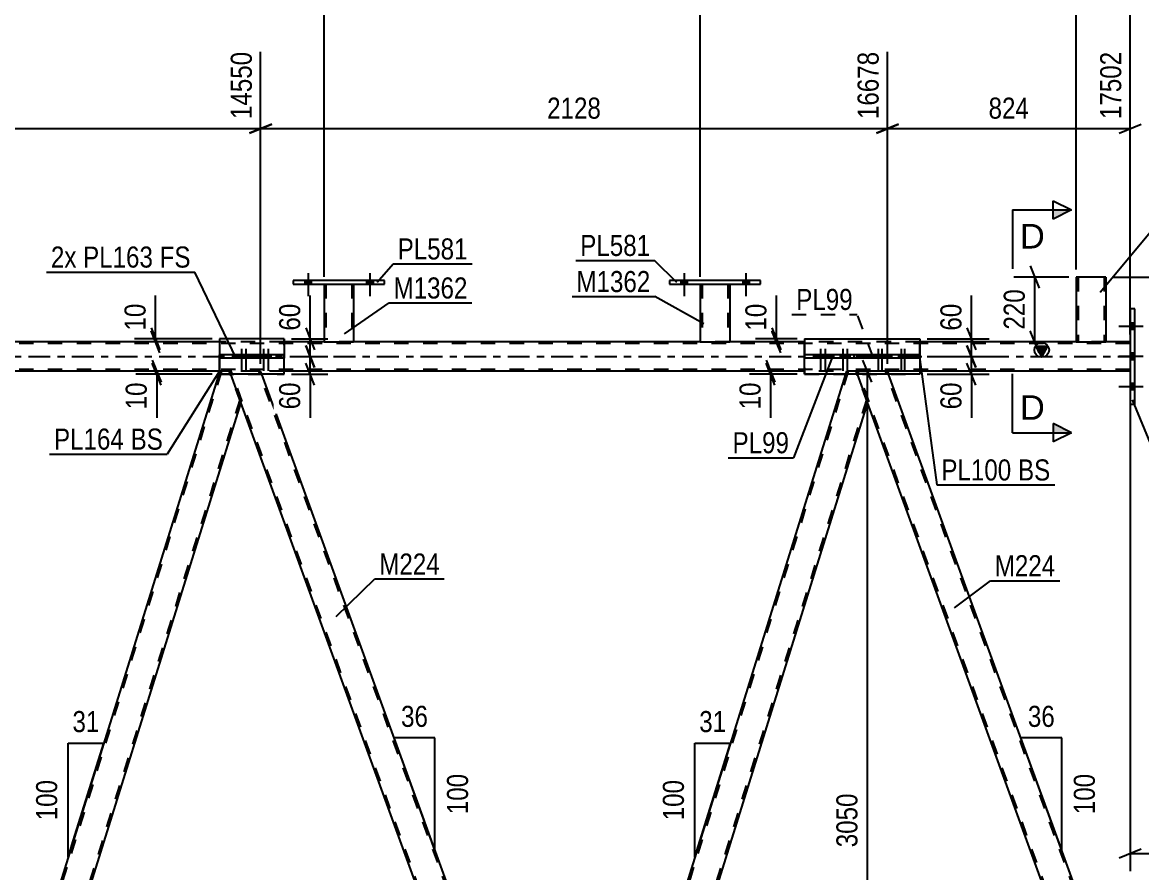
# Model space of a CAD drawing. Header units: millimetres. Extents: x 0 to 841, y 0 to 594.
# Drawn here: x 597.3 to 749.3, y 353.8 to 469.3 of the extents above; entities that cross this region are included whole.
import ezdxf

# ---------------------------------------------------------------- set-up
doc = ezdxf.new("R2010")
doc.units = ezdxf.units.MM
doc.linetypes.add('DXK_LINE_DOT2', pattern=[3.9198, 1.9599, -1.9599])
doc.linetypes.add('DXK_LINE_DOT3', pattern=[5.9187, 2.979, -0.9799, 0.9799, -0.9799])
doc.styles.add('Arial', font='ARIAL.TTF', dxfattribs={"height": 0.2})
doc.styles.add('Arial Narrow', font='ARIALN.TTF', dxfattribs={"height": 0.2})

# ---------------------------------------------------------------- blocks, each defined once
blk = doc.blocks.new('Part-122568519-5132 - 5055')
at = {"color": 2, "linetype": 'Continuous'}
for p, q in [((634.1, 434.22), (634.1, 433.74)), ((646.5, 434.22), (634.1, 434.22)), ((634.1, 433.74), (646.5, 433.74)), ((646.5, 433.74), (646.5, 434.22))]:
    blk.add_line(p, q, dxfattribs=at)
blk = doc.blocks.new('Part-122568519-5137 - 5055')
at = {"color": 2, "linetype": 'Continuous'}
for p, q in [((689.38, 433.74), (689.38, 425.9)), ((693.38, 433.74), (693.38, 425.9)), ((689.38, 425.9), (693.38, 425.9))]:
    blk.add_line(p, q, dxfattribs=at)
at = {"color": 7, "linetype": 'DXK_LINE_DOT2'}
for p, q in [((689.38, 433.74), (693.38, 433.74)), ((689.38, 433.74), (689.38, 433.74)), ((689.38, 433.74), (689.38, 433.74)), ((689.62, 433.74), (689.62, 425.9)), ((693.14, 433.74), (693.14, 425.9)), ((693.38, 433.74), (693.38, 433.74)), ((693.38, 433.74), (693.38, 433.74)), ((693.08, 425.9), (693.12, 425.9)), ((693.08, 425.9), (693.12, 425.9)), ((693.12, 425.9), (693.14, 425.9)), ((693.12, 425.9), (693.14, 425.9))]:
    blk.add_line(p, q, dxfattribs=at)
blk = doc.blocks.new('Bolt-122568519-5509 - 5055')
at = {"linetype": 'Continuous'}
for points in [[(713.92, 424.14), (713.2, 424.14), (713.2, 423.66), (713.92, 423.66)], [(714.39, 424.14), (713.67, 424.14), (713.67, 423.66), (714.39, 423.66)], [(717.02, 424.14), (716.3, 424.14), (716.3, 423.66), (717.02, 423.66)], [(717.48, 424.14), (716.76, 424.14), (716.76, 423.66), (717.48, 423.66)]]:
    blk.add_hatch(color=1, dxfattribs=at).paths.add_polyline_path(points)
at = {"color": 1, "linetype": 'Continuous'}
for p, q in [((713.56, 424.94), (713.56, 421.94)), ((714.03, 424.94), (714.03, 421.94)), ((716.66, 424.94), (716.66, 421.94)), ((717.12, 424.94), (717.12, 421.94)), ((713.2, 424.14), (713.2, 423.66)), ((713.67, 424.14), (713.67, 423.66)), ((713.92, 424.14), (713.92, 423.66)), ((714.39, 424.14), (714.39, 423.66)), ((716.3, 424.14), (716.3, 423.66)), ((716.76, 424.14), (716.76, 423.66)), ((717.02, 424.14), (717.02, 423.66)), ((717.48, 424.14), (717.48, 423.66))]:
    blk.add_line(p, q, dxfattribs=at)
blk = doc.blocks.new('Part-122568519-5142 - 5055')
at = {"color": 2, "linetype": 'Continuous'}
for p, q in [((685.18, 434.22), (685.18, 433.74)), ((697.58, 434.22), (685.18, 434.22)), ((685.18, 433.74), (697.58, 433.74)), ((697.58, 433.74), (697.58, 434.22))]:
    blk.add_line(p, q, dxfattribs=at)
blk = doc.blocks.new('Part-122568519-5127 - 5055')
at = {"color": 2, "linetype": 'Continuous'}
for p, q in [((638.3, 433.74), (638.3, 425.9)), ((642.3, 433.74), (642.3, 425.9)), ((638.3, 425.9), (642.3, 425.9))]:
    blk.add_line(p, q, dxfattribs=at)
at = {"color": 7, "linetype": 'DXK_LINE_DOT2'}
for p, q in [((638.3, 433.74), (642.3, 433.74)), ((638.3, 433.74), (638.3, 433.74)), ((638.3, 433.74), (638.3, 433.74)), ((638.54, 433.74), (638.54, 425.9)), ((642.06, 433.74), (642.06, 425.9)), ((642.3, 433.74), (642.3, 433.74)), ((642.3, 433.74), (642.3, 433.74)), ((642, 425.9), (642.04, 425.9)), ((642, 425.9), (642.04, 425.9)), ((642.04, 425.9), (642.06, 425.9)), ((642.04, 425.9), (642.06, 425.9))]:
    blk.add_line(p, q, dxfattribs=at)
blk = doc.blocks.new('Part-122568519-5527 - 5055')
at = {"color": 2, "linetype": 'Continuous'}
for p, q in [((703.56, 426.3), (719.22, 426.3)), ((703.56, 426.3), (703.56, 424.14)), ((719.22, 426.3), (719.22, 424.14)), ((703.56, 421.5), (703.56, 423.66)), ((719.22, 423.66), (719.22, 421.5)), ((719.22, 421.5), (703.56, 421.5))]:
    blk.add_line(p, q, dxfattribs=at)
at = {"color": 7, "linetype": 'DXK_LINE_DOT2'}
for p, q in [((703.56, 423.66), (703.56, 426.3)), ((719.22, 423.66), (719.22, 426.3)), ((703.56, 423.66), (703.56, 424.14)), ((719.22, 423.66), (719.22, 424.14))]:
    blk.add_line(p, q, dxfattribs=at)
blk = doc.blocks.new('Bolt-122568519-5511 - 5055')
at = {"color": 1, "linetype": 'DXK_LINE_DOT2'}
for p, q in [((627.06, 424.94), (627.06, 421.94)), ((627.66, 424.94), (627.66, 421.94)), ((630.07, 424.94), (630.07, 421.94)), ((630.67, 424.94), (630.67, 421.94)), ((626.7, 424.14), (626.7, 423.66)), ((627.3, 424.14), (627.3, 423.66)), ((627.42, 424.14), (627.42, 423.66)), ((628.02, 424.14), (628.02, 423.66)), ((629.71, 424.14), (629.71, 423.66)), ((630.31, 424.14), (630.31, 423.66)), ((630.43, 424.14), (630.43, 423.66)), ((631.03, 424.14), (631.03, 423.66))]:
    blk.add_line(p, q, dxfattribs=at)
blk = doc.blocks.new('Part-122568519-5248 - 5055')
at = {"color": 2, "linetype": 'Continuous'}
for p, q in [((624.06, 421.78), (587.39, 304.15)), ((625.56, 421.5), (626.96, 417.65)), ((626.96, 417.65), (590.26, 299.9))]:
    blk.add_line(p, q, dxfattribs=at)
at = {"color": 7, "linetype": 'DXK_LINE_DOT2'}
for p, q in [((624.35, 421.9), (587.53, 303.78)), ((624.1, 421.9), (624.06, 421.78)), ((625.41, 421.9), (624.1, 421.9)), ((625.56, 421.5), (625.41, 421.9)), ((626.83, 418.02), (590.01, 299.9))]:
    blk.add_line(p, q, dxfattribs=at)
blk = doc.blocks.new('Part-122568519-5253 - 5055')
at = {"color": 7, "linetype": 'DXK_LINE_DOT2'}
for p, q in [((710.55, 421.9), (714.81, 421.9)), ((712.1, 417.65), (710.55, 421.9)), ((755.21, 299.9), (710.8, 421.9)), ((758.95, 299.9), (714.55, 421.9)), ((714.81, 421.9), (714.95, 421.5))]:
    blk.add_line(p, q, dxfattribs=at)
at = {"color": 2, "linetype": 'Continuous'}
for p, q in [((759.21, 299.9), (714.95, 421.5)), ((754.95, 299.9), (712.1, 417.65))]:
    blk.add_line(p, q, dxfattribs=at)
blk = doc.blocks.new('Part-122568519-5263 - 5055')
at = {"color": 7, "linetype": 'DXK_LINE_DOT2'}
for p, q in [((709.48, 421.9), (672.66, 303.78)), ((709.23, 421.9), (709.11, 421.5)), ((710.55, 421.9), (709.23, 421.9)), ((710.69, 421.5), (710.55, 421.9)), ((711.96, 418.02), (675.14, 299.9))]:
    blk.add_line(p, q, dxfattribs=at)
at = {"color": 2, "linetype": 'Continuous'}
for p, q in [((709.11, 421.5), (672.95, 305.5)), ((710.69, 421.5), (712.1, 417.65)), ((712.1, 417.65), (677.14, 305.5))]:
    blk.add_line(p, q, dxfattribs=at)
blk = doc.blocks.new('Part-122568519-5268 - 5055')
at = {"color": 7, "linetype": 'DXK_LINE_DOT2'}
for p, q in [((629.67, 421.9), (625.41, 421.9)), ((626.96, 417.65), (625.41, 421.9)), ((670.07, 299.9), (625.67, 421.9)), ((673.82, 299.9), (629.42, 421.9)), ((629.82, 421.5), (629.67, 421.9))]:
    blk.add_line(p, q, dxfattribs=at)
at = {"color": 2, "linetype": 'Continuous'}
for p, q in [((672.04, 305.5), (629.82, 421.5)), ((667.78, 305.5), (626.96, 417.65))]:
    blk.add_line(p, q, dxfattribs=at)
blk = doc.blocks.new('Part-122568519-5293 - 5055')
at = {"color": 2, "linetype": 'Continuous'}
for p, q in [((748.4, 430.4), (747.76, 430.4)), ((747.76, 430.4), (747.76, 417.4)), ((748.4, 417.4), (748.4, 430.4)), ((748.4, 417.4), (747.76, 417.4))]:
    blk.add_line(p, q, dxfattribs=at)
blk = doc.blocks.new('Bolt-122568519-5428 - 5055')
at = {"linetype": 'Continuous'}
for points in [[(635.66, 433.74), (636.54, 433.74), (636.54, 434.22), (635.66, 434.22)], [(644.06, 433.74), (644.94, 433.74), (644.94, 434.22), (644.06, 434.22)]]:
    blk.add_hatch(color=1, dxfattribs=at).paths.add_polyline_path(points)
at = {"color": 1, "linetype": 'Continuous'}
for p, q in [((636.1, 435.22), (636.1, 432.1)), ((644.5, 435.22), (644.5, 432.1)), ((635.66, 434.22), (635.66, 433.74)), ((636.54, 434.22), (636.54, 433.74)), ((644.06, 434.22), (644.06, 433.74)), ((644.94, 434.22), (644.94, 433.74))]:
    blk.add_line(p, q, dxfattribs=at)
blk = doc.blocks.new('Part-122568519-5319 - 5055')
at = {"linetype": 'Continuous'}
blk.add_hatch(color=2, dxfattribs=at).paths.add_polyline_path([(735.76, 423.9), (734.96, 425.3), (736.56, 425.3)])
at = {"color": 2, "linetype": 'Continuous'}
for p, q in [((624.06, 425.9), (591.22, 425.9)), ((638.3, 425.9), (632.84, 425.9)), ((689.38, 425.9), (642.3, 425.9)), ((703.56, 425.9), (693.38, 425.9)), ((740.46, 425.9), (719.22, 425.9)), ((747.76, 425.9), (744.46, 425.9)), ((735.76, 423.9), (734.96, 425.3)), ((734.96, 425.3), (736.56, 425.3)), ((736.56, 425.3), (735.76, 423.9)), ((624.06, 421.9), (544.54, 421.9)), ((703.56, 421.9), (632.84, 421.9)), ((747.76, 421.9), (719.22, 421.9))]:
    blk.add_line(p, q, dxfattribs=at)
at = {"color": 7, "linetype": 'DXK_LINE_DOT2'}
for p, q in [((632.84, 425.9), (624.06, 425.9)), ((642.3, 425.9), (638.3, 425.9)), ((693.38, 425.9), (689.38, 425.9)), ((719.22, 425.9), (703.56, 425.9)), ((744.46, 425.9), (740.46, 425.9)), ((747.76, 425.9), (747.76, 421.9)), ((747.76, 425.66), (47.68, 425.66)), ((747.76, 422.14), (47.68, 422.14)), ((719.22, 421.9), (198.43, 421.9)), ((632.84, 421.9), (624.06, 421.9))]:
    blk.add_line(p, q, dxfattribs=at)
at = {"color": 7, "linetype": 'DXK_LINE_DOT3'}
blk.add_line((47.68, 423.9), (747.76, 423.9), dxfattribs=at)
at = {"color": 2, "linetype": 'Continuous'}
blk.add_circle((735.76, 424.8), 1, dxfattribs=at)
blk = doc.blocks.new('Bolt-122568519-5468 - 5055')
at = {"linetype": 'Continuous'}
for points in [[(686.74, 433.74), (687.62, 433.74), (687.62, 434.22), (686.74, 434.22)], [(695.14, 433.74), (696.02, 433.74), (696.02, 434.22), (695.14, 434.22)]]:
    blk.add_hatch(color=1, dxfattribs=at).paths.add_polyline_path(points)
at = {"color": 1, "linetype": 'Continuous'}
for p, q in [((687.18, 435.22), (687.18, 432.1)), ((695.58, 435.22), (695.58, 432.1)), ((686.74, 434.22), (686.74, 433.74)), ((687.62, 434.22), (687.62, 433.74)), ((695.14, 434.22), (695.14, 433.74)), ((696.02, 434.22), (696.02, 433.74))]:
    blk.add_line(p, q, dxfattribs=at)
blk = doc.blocks.new('Part-122568519-5348 - 5055')
at = {"color": 2, "linetype": 'Continuous'}
for p, q in [((740.46, 434.7), (740.46, 425.9)), ((744.46, 434.7), (740.46, 434.7)), ((744.46, 434.7), (744.46, 425.9)), ((740.46, 425.9), (744.46, 425.9))]:
    blk.add_line(p, q, dxfattribs=at)
at = {"color": 7, "linetype": 'DXK_LINE_DOT2'}
for p, q in [((740.7, 434.7), (740.7, 425.9)), ((744.15, 434.7), (744.16, 434.7)), ((744.16, 434.7), (744.2, 434.7)), ((744.2, 434.7), (744.22, 434.7)), ((744.22, 434.7), (744.22, 425.9)), ((744.2, 425.9), (744.16, 425.9)), ((744.2, 425.9), (744.16, 425.9)), ((744.22, 425.9), (744.2, 425.9)), ((744.2, 425.9), (744.22, 425.9))]:
    blk.add_line(p, q, dxfattribs=at)
blk = doc.blocks.new('Part-122568519-5399 - 5055')
at = {"color": 7, "linetype": 'DXK_LINE_DOT2'}
for p, q in [((719.22, 424.14), (703.56, 424.14)), ((703.56, 424.14), (703.56, 423.66)), ((719.22, 423.66), (703.56, 423.66)), ((710.28, 424.14), (710.28, 423.66)), ((712.65, 423.66), (712.65, 424.14)), ((719.22, 424.14), (719.22, 423.66))]:
    blk.add_line(p, q, dxfattribs=at)
blk = doc.blocks.new('Bolt-122568519-5436 - 5055')
at = {"linetype": 'Continuous'}
for points in [[(747.76, 428.44), (747.76, 427.56), (748.4, 427.56), (748.4, 428.44)], [(747.76, 428.44), (747.76, 427.56), (748.4, 427.56), (748.4, 428.44)], [(747.76, 428.44), (747.76, 427.56), (748.4, 427.56), (748.4, 428.44)], [(747.76, 424.34), (747.76, 423.46), (748.4, 423.46), (748.4, 424.34)], [(747.76, 424.34), (747.76, 423.46), (748.4, 423.46), (748.4, 424.34)], [(747.76, 420.24), (747.76, 419.36), (748.4, 419.36), (748.4, 420.24)], [(747.76, 420.24), (747.76, 419.36), (748.4, 419.36), (748.4, 420.24)], [(747.76, 420.24), (747.76, 419.36), (748.4, 419.36), (748.4, 420.24)]]:
    blk.add_hatch(color=1, dxfattribs=at).paths.add_polyline_path(points)
at = {"color": 1, "linetype": 'Continuous'}
for p, q in [((749.56, 428), (746.24, 428)), ((749.56, 428), (746.24, 428)), ((749.56, 428), (746.24, 428)), ((748.4, 428.44), (747.76, 428.44)), ((748.4, 428.44), (747.76, 428.44)), ((748.4, 428.44), (747.76, 428.44)), ((748.4, 427.56), (747.76, 427.56)), ((748.4, 427.56), (747.76, 427.56)), ((748.4, 427.56), (747.76, 427.56)), ((748.4, 424.34), (747.76, 424.34)), ((748.4, 424.34), (747.76, 424.34)), ((749.56, 423.9), (746.24, 423.9)), ((749.56, 423.9), (746.24, 423.9)), ((748.4, 423.46), (747.76, 423.46)), ((748.4, 423.46), (747.76, 423.46)), ((749.56, 419.8), (746.24, 419.8)), ((749.56, 419.8), (746.24, 419.8)), ((749.56, 419.8), (746.24, 419.8)), ((748.4, 420.24), (747.76, 420.24)), ((748.4, 420.24), (747.76, 420.24)), ((748.4, 420.24), (747.76, 420.24)), ((748.4, 419.36), (747.76, 419.36)), ((748.4, 419.36), (747.76, 419.36)), ((748.4, 419.36), (747.76, 419.36))]:
    blk.add_line(p, q, dxfattribs=at)
blk = doc.blocks.new('Bolt-122568519-5466 - 5055')
at = {"linetype": 'Continuous'}
for points in [[(635.66, 433.74), (636.54, 433.74), (636.54, 434.22), (635.66, 434.22)], [(644.06, 433.74), (644.94, 433.74), (644.94, 434.22), (644.06, 434.22)]]:
    blk.add_hatch(color=1, dxfattribs=at).paths.add_polyline_path(points)
at = {"color": 1, "linetype": 'Continuous'}
for p, q in [((636.1, 435.22), (636.1, 432.1)), ((644.5, 435.22), (644.5, 432.1)), ((635.66, 434.22), (635.66, 433.74)), ((636.54, 434.22), (636.54, 433.74)), ((644.06, 434.22), (644.06, 433.74)), ((644.94, 434.22), (644.94, 433.74))]:
    blk.add_line(p, q, dxfattribs=at)
blk = doc.blocks.new('Bolt-122568519-5467 - 5055')
at = {"linetype": 'Continuous'}
for points in [[(686.74, 433.74), (687.62, 433.74), (687.62, 434.22), (686.74, 434.22)], [(695.14, 433.74), (696.02, 433.74), (696.02, 434.22), (695.14, 434.22)]]:
    blk.add_hatch(color=1, dxfattribs=at).paths.add_polyline_path(points)
at = {"color": 1, "linetype": 'Continuous'}
for p, q in [((687.18, 435.22), (687.18, 432.1)), ((695.58, 435.22), (695.58, 432.1)), ((686.74, 434.22), (686.74, 433.74)), ((687.62, 434.22), (687.62, 433.74)), ((695.14, 434.22), (695.14, 433.74)), ((696.02, 434.22), (696.02, 433.74))]:
    blk.add_line(p, q, dxfattribs=at)
blk = doc.blocks.new('Bolt-122568519-5497 - 5055')
at = {"linetype": 'Continuous'}
for points in [[(627.42, 424.14), (626.7, 424.14), (626.7, 423.66), (627.42, 423.66)], [(628.02, 424.14), (627.3, 424.14), (627.3, 423.66), (628.02, 423.66)], [(630.43, 424.14), (629.71, 424.14), (629.71, 423.66), (630.43, 423.66)], [(631.04, 424.14), (630.32, 424.14), (630.32, 423.66), (631.04, 423.66)]]:
    blk.add_hatch(color=1, dxfattribs=at).paths.add_polyline_path(points)
at = {"color": 1, "linetype": 'Continuous'}
for p, q in [((627.06, 424.94), (627.06, 421.94)), ((627.66, 424.94), (627.66, 421.94)), ((630.07, 424.94), (630.07, 421.94)), ((630.68, 424.94), (630.68, 421.94)), ((626.7, 424.14), (626.7, 423.66)), ((627.3, 424.14), (627.3, 423.66)), ((627.42, 424.14), (627.42, 423.66)), ((628.02, 424.14), (628.02, 423.66)), ((629.71, 424.14), (629.71, 423.66)), ((630.32, 424.14), (630.32, 423.66)), ((630.43, 424.14), (630.43, 423.66)), ((631.04, 424.14), (631.04, 423.66))]:
    blk.add_line(p, q, dxfattribs=at)
blk = doc.blocks.new('Part-122568519-5502 - 5055')
at = {"color": 2, "linetype": 'Continuous'}
for p, q in [((632.84, 426.3), (624.06, 426.3)), ((624.06, 426.3), (624.06, 421.5)), ((632.84, 426.3), (632.84, 424.14)), ((632.84, 421.5), (632.84, 423.66)), ((632.84, 421.5), (624.06, 421.5))]:
    blk.add_line(p, q, dxfattribs=at)
at = {"color": 7, "linetype": 'DXK_LINE_DOT2'}
blk.add_line((632.84, 424.14), (632.84, 423.66), dxfattribs=at)
blk = doc.blocks.new('Part-122568519-5507 - 5055')
at = {"color": 2, "linetype": 'Continuous'}
for p, q in [((624.06, 423.66), (624.06, 424.14)), ((632.84, 424.14), (624.06, 424.14)), ((632.84, 423.66), (624.06, 423.66)), ((626.43, 423.66), (626.43, 424.14)), ((632.84, 423.66), (632.84, 424.14))]:
    blk.add_line(p, q, dxfattribs=at)
blk = doc.blocks.new('Bolt-122568519-5510 - 5055')
at = {"linetype": 'Continuous'}
for points in [[(706.09, 424.14), (705.37, 424.14), (705.37, 423.66), (706.09, 423.66)], [(706.69, 424.14), (705.97, 424.14), (705.97, 423.66), (706.69, 423.66)], [(709.1, 424.14), (708.38, 424.14), (708.38, 423.66), (709.1, 423.66)], [(709.71, 424.14), (708.99, 424.14), (708.99, 423.66), (709.71, 423.66)]]:
    blk.add_hatch(color=1, dxfattribs=at).paths.add_polyline_path(points)
at = {"color": 1, "linetype": 'Continuous'}
for p, q in [((705.73, 424.94), (705.73, 421.94)), ((706.33, 424.94), (706.33, 421.94)), ((708.74, 424.94), (708.74, 421.94)), ((709.35, 424.94), (709.35, 421.94)), ((705.37, 424.14), (705.37, 423.66)), ((705.97, 424.14), (705.97, 423.66)), ((706.09, 424.14), (706.09, 423.66)), ((706.69, 424.14), (706.69, 423.66)), ((708.38, 424.14), (708.38, 423.66)), ((708.99, 424.14), (708.99, 423.66)), ((709.1, 424.14), (709.1, 423.66)), ((709.71, 424.14), (709.71, 423.66))]:
    blk.add_line(p, q, dxfattribs=at)
blk = doc.blocks.new('Part-122568519-5516 - 5055')
at = {"color": 2, "linetype": 'Continuous'}
for p, q in [((624.06, 426.3), (624.06, 425.9)), ((632.84, 426.3), (624.06, 426.3)), ((624.06, 421.78), (624.06, 421.9))]:
    blk.add_line(p, q, dxfattribs=at)
at = {"color": 7, "linetype": 'DXK_LINE_DOT2'}
for p, q in [((624.06, 426.3), (624.06, 421.9)), ((624.06, 421.9), (624.06, 425.9)), ((632.84, 421.5), (632.84, 426.3)), ((624.06, 421.5), (624.06, 421.78)), ((624.06, 421.5), (632.84, 421.5))]:
    blk.add_line(p, q, dxfattribs=at)
blk = doc.blocks.new('Part-122568519-5521 - 5055')
at = {"color": 7, "linetype": 'DXK_LINE_DOT2'}
for p, q in [((632.84, 424.14), (624.06, 424.14)), ((624.06, 424.14), (624.06, 423.66)), ((632.84, 423.66), (624.06, 423.66)), ((626.43, 424.14), (626.43, 423.66)), ((632.84, 424.14), (632.84, 423.66))]:
    blk.add_line(p, q, dxfattribs=at)
blk = doc.blocks.new('Part-122568519-5532 - 5055')
at = {"color": 2, "linetype": 'Continuous'}
for p, q in [((719.22, 424.14), (703.56, 424.14)), ((703.56, 423.66), (703.56, 424.14)), ((719.22, 423.66), (703.56, 423.66)), ((710.28, 423.66), (710.28, 424.14)), ((712.65, 423.66), (712.65, 424.14)), ((719.22, 424.14), (719.22, 423.66))]:
    blk.add_line(p, q, dxfattribs=at)
blk = doc.blocks.new('Bolt-122568519-5534 - 5055')
at = {"color": 1, "linetype": 'DXK_LINE_DOT2'}
for p, q in [((713.56, 424.94), (713.56, 421.94)), ((714.03, 424.94), (714.03, 421.94)), ((716.66, 424.94), (716.66, 421.94)), ((717.12, 424.94), (717.12, 421.94)), ((713.2, 424.14), (713.2, 423.66)), ((713.67, 424.14), (713.67, 423.66)), ((713.92, 424.14), (713.92, 423.66)), ((714.39, 424.14), (714.39, 423.66)), ((716.3, 424.14), (716.3, 423.66)), ((716.76, 424.14), (716.76, 423.66)), ((717.02, 424.14), (717.02, 423.66)), ((717.48, 424.14), (717.48, 423.66))]:
    blk.add_line(p, q, dxfattribs=at)
blk = doc.blocks.new('Bolt-122568519-5535 - 5055')
at = {"color": 1, "linetype": 'DXK_LINE_DOT2'}
for p, q in [((705.73, 424.94), (705.73, 421.94)), ((706.33, 424.94), (706.33, 421.94)), ((708.74, 424.94), (708.74, 421.94)), ((709.35, 424.94), (709.35, 421.94)), ((705.37, 424.14), (705.37, 423.66)), ((705.97, 424.14), (705.97, 423.66)), ((706.09, 424.14), (706.09, 423.66)), ((706.69, 424.14), (706.69, 423.66)), ((708.38, 424.14), (708.38, 423.66)), ((708.99, 424.14), (708.99, 423.66)), ((709.1, 424.14), (709.1, 423.66)), ((709.71, 424.14), (709.71, 423.66))]:
    blk.add_line(p, q, dxfattribs=at)
blk = doc.blocks.new('Part-122568519-5540 - 5055')
at = {"color": 7, "linetype": 'DXK_LINE_DOT2'}
for p, q in [((703.56, 426.3), (703.56, 421.5)), ((703.56, 426.3), (719.22, 426.3)), ((719.22, 426.3), (719.22, 421.5)), ((703.56, 421.5), (719.22, 421.5))]:
    blk.add_line(p, q, dxfattribs=at)
blk = doc.blocks.new('StraightDimension-122568519-6323 - 5055')
at = {"color": 7, "linetype": 'Continuous'}
for p, q in [((587.22, 434.74), (587.22, 482.12)), ((638.3, 434.74), (638.3, 482.12)), ((588.72, 472.28), (585.72, 471.08)), ((587.22, 471.68), (638.3, 471.68)), ((636.8, 471.08), (639.8, 472.28))]:
    blk.add_line(p, q, dxfattribs=at)
at = {"color": 0, "linetype": 'Continuous'}
blk.add_wipeout([(637.7, 482.72), (633.5, 482.72), (633.5, 472.38), (637.7, 472.38)], dxfattribs=at)
at = {"color": 0}
blk.add_wipeout([(617.01, 472.43), (617.01, 476.63), (608.5, 476.63), (608.5, 472.43)], dxfattribs=at)
at = {"color": 3, "linetype": 'Continuous', "style": 'Arial Narrow'}
blk.add_text('14765', height=2.863, rotation=90.0002, dxfattribs=at).set_placement((637.1, 472.98))
at = {"color": 3, "style": 'Arial Narrow'}
blk.add_text('1277', height=2.863, dxfattribs=at).set_placement((609.1, 473.03))
blk = doc.blocks.new('AngleDimension-122568519-5627 - 5055')
at = {"color": 7, "linetype": 'Continuous'}
for p, q in [((688.66, 371.38), (693.48, 371.38)), ((688.66, 355.91), (693.48, 371.38)), ((688.66, 355.91), (688.66, 371.38)), ((689.12, 357.39), (693.48, 371.38))]:
    blk.add_line(p, q, dxfattribs=at)
at = {"color": 0}
for points in [[(693.5, 372.28), (693.5, 376.48), (688.64, 376.48), (688.64, 372.28)], [(687.76, 366.98), (683.56, 366.98), (683.56, 360.3), (687.76, 360.3)]]:
    blk.add_wipeout(points, dxfattribs=at)
at = {"color": 3, "style": 'Arial Narrow'}
blk.add_text('31', height=2.863, dxfattribs=at).set_placement((689.24, 372.88))
blk.add_text('100', height=2.863, rotation=90.0002, dxfattribs=at).set_placement((687.16, 360.9))
blk = doc.blocks.new('StraightDimension-122568519-5899 - 5055')
at = {"color": 7, "linetype": 'Continuous'}
for p, q in [((635.79, 427.8), (636.99, 424.8)), ((633.84, 426.3), (638.79, 426.3)), ((636.39, 423.9), (636.39, 426.3)), ((636.99, 422.4), (635.79, 425.4)), ((633.84, 423.9), (638.79, 423.9))]:
    blk.add_line(p, q, dxfattribs=at)
at = {"color": 0}
blk.add_wipeout([(635.64, 431.68), (631.44, 431.68), (631.44, 426.82), (635.64, 426.82)], dxfattribs=at)
at = {"color": 7, "linetype": 'Continuous'}
blk.add_line((636.39, 426.3), (636.39, 432.21), dxfattribs=at)
blk.add_line((636.39, 426.3), (636.39, 432.21), dxfattribs=at)
at = {"color": 3, "style": 'Arial Narrow'}
blk.add_text('60', height=2.863, rotation=90.0002, dxfattribs=at).set_placement((635.04, 427.42))
blk = doc.blocks.new('StraightDimension-122568519-5993 - 5055')
at = {"color": 7, "linetype": 'Continuous'}
for p, q in [((714.81, 422.9), (714.81, 465.3)), ((747.76, 426.9), (747.76, 465.3)), ((716.31, 455.46), (713.31, 454.26)), ((714.81, 454.86), (747.76, 454.86)), ((746.26, 454.26), (749.26, 455.46))]:
    blk.add_line(p, q, dxfattribs=at)
at = {"color": 0, "linetype": 'Continuous'}
blk.add_wipeout([(747.16, 465.9), (742.96, 465.9), (742.96, 455.56), (747.16, 455.56)], dxfattribs=at)
at = {"color": 0}
blk.add_wipeout([(734.62, 455.61), (734.62, 459.81), (727.94, 459.81), (727.94, 455.61)], dxfattribs=at)
at = {"color": 3, "linetype": 'Continuous', "style": 'Arial Narrow'}
blk.add_text('17502', height=2.863, rotation=90.0002, dxfattribs=at).set_placement((746.56, 456.16))
at = {"color": 3, "style": 'Arial Narrow'}
blk.add_text('824', height=2.863, dxfattribs=at).set_placement((728.54, 456.21))
blk = doc.blocks.new('StraightDimension-122568519-6005 - 5055')
at = {"color": 7, "linetype": 'Continuous'}
for p, q in [((629.67, 422.9), (629.67, 465.3)), ((714.81, 422.9), (714.81, 465.3)), ((631.17, 455.46), (628.17, 454.26)), ((629.67, 454.86), (714.81, 454.86)), ((713.31, 454.26), (716.31, 455.46))]:
    blk.add_line(p, q, dxfattribs=at)
at = {"color": 0, "linetype": 'Continuous'}
blk.add_wipeout([(714.21, 465.9), (710.01, 465.9), (710.01, 455.56), (714.21, 455.56)], dxfattribs=at)
at = {"color": 0}
blk.add_wipeout([(676.49, 455.61), (676.49, 459.81), (667.98, 459.81), (667.98, 455.61)], dxfattribs=at)
at = {"color": 3, "linetype": 'Continuous', "style": 'Arial Narrow'}
blk.add_text('16678', height=2.863, rotation=90.0002, dxfattribs=at).set_placement((713.61, 456.16))
at = {"color": 3, "style": 'Arial Narrow'}
blk.add_text('2128', height=2.863, dxfattribs=at).set_placement((668.58, 456.21))
blk = doc.blocks.new('StraightDimension-122568519-6333 - 5055')
at = {"color": 7, "linetype": 'Continuous'}
for p, q in [((638.3, 434.74), (638.3, 482.12)), ((689.38, 434.74), (689.38, 482.12)), ((639.8, 472.28), (636.8, 471.08)), ((638.3, 471.68), (689.38, 471.68)), ((687.88, 471.08), (690.88, 472.28))]:
    blk.add_line(p, q, dxfattribs=at)
at = {"color": 0, "linetype": 'Continuous'}
blk.add_wipeout([(688.78, 482.72), (684.58, 482.72), (684.58, 472.38), (688.78, 472.38)], dxfattribs=at)
at = {"color": 0}
blk.add_wipeout([(668.09, 472.43), (668.09, 476.63), (659.58, 476.63), (659.58, 472.43)], dxfattribs=at)
at = {"color": 3, "linetype": 'Continuous', "style": 'Arial Narrow'}
blk.add_text('16042', height=2.863, rotation=90.0002, dxfattribs=at).set_placement((688.18, 472.98))
at = {"color": 3, "style": 'Arial Narrow'}
blk.add_text('1277', height=2.863, dxfattribs=at).set_placement((660.18, 473.03))
blk = doc.blocks.new('StraightDimension-122568519-5760 - 5055')
at = {"color": 7, "linetype": 'Continuous'}
for p, q in [((725.61, 427.8), (726.81, 424.8)), ((720.22, 426.3), (728.61, 426.3)), ((726.21, 423.9), (726.21, 426.3)), ((726.81, 422.4), (725.61, 425.4)), ((720.22, 423.9), (728.61, 423.9))]:
    blk.add_line(p, q, dxfattribs=at)
at = {"color": 0}
blk.add_wipeout([(725.46, 431.68), (721.26, 431.68), (721.26, 426.82), (725.46, 426.82)], dxfattribs=at)
at = {"color": 7, "linetype": 'Continuous'}
blk.add_line((726.21, 426.3), (726.21, 432.21), dxfattribs=at)
blk.add_line((726.21, 426.3), (726.21, 432.21), dxfattribs=at)
at = {"color": 3, "style": 'Arial Narrow'}
blk.add_text('60', height=2.863, rotation=90.0002, dxfattribs=at).set_placement((724.86, 427.42))
blk = doc.blocks.new('StraightDimension-122568519-5876 - 5055')
at = {"color": 7, "linetype": 'Continuous'}
blk.add_line((745.46, 434.7), (812.74, 434.7), dxfattribs=at)
blk = doc.blocks.new('StraightDimension-122568519-5689 - 5055')
at = {"color": 7, "linetype": 'Continuous'}
for p, q in [((698.32, 423.4), (699.52, 420.4)), ((699.52, 420), (698.32, 423)), ((702.56, 421.9), (696.07, 421.9)), ((702.56, 421.5), (696.07, 421.5)), ((698.92, 421.5), (698.92, 421.9))]:
    blk.add_line(p, q, dxfattribs=at)
at = {"color": 0}
blk.add_wipeout([(698.17, 420.97), (693.97, 420.97), (693.97, 416.12), (698.17, 416.12)], dxfattribs=at)
at = {"color": 7, "linetype": 'Continuous'}
blk.add_line((698.92, 421.5), (698.92, 415.59), dxfattribs=at)
blk.add_line((698.92, 421.5), (698.92, 415.59), dxfattribs=at)
at = {"color": 3, "style": 'Arial Narrow'}
blk.add_text('10', height=2.863, rotation=90.0002, dxfattribs=at).set_placement((697.57, 416.72))
blk = doc.blocks.new('StraightDimension-122568519-6019 - 5055')
at = {"color": 7, "linetype": 'Continuous'}
for p, q in [((544.54, 422.9), (544.54, 465.3)), ((629.67, 422.9), (629.67, 465.3)), ((546.04, 455.46), (543.04, 454.26)), ((544.54, 454.86), (629.67, 454.86)), ((628.17, 454.26), (631.17, 455.46))]:
    blk.add_line(p, q, dxfattribs=at)
at = {"color": 0, "linetype": 'Continuous'}
blk.add_wipeout([(629.07, 465.9), (624.87, 465.9), (624.87, 455.56), (629.07, 455.56)], dxfattribs=at)
at = {"color": 0}
blk.add_wipeout([(591.36, 455.61), (591.36, 459.81), (582.85, 459.81), (582.85, 455.61)], dxfattribs=at)
at = {"color": 3, "linetype": 'Continuous', "style": 'Arial Narrow'}
blk.add_text('14550', height=2.863, rotation=90.0002, dxfattribs=at).set_placement((628.47, 456.16))
at = {"color": 3, "style": 'Arial Narrow'}
blk.add_text('2128', height=2.863, dxfattribs=at).set_placement((583.45, 456.21))
blk = doc.blocks.new('AngleDimension-122568519-5571 - 5055')
at = {"color": 7, "linetype": 'Continuous'}
for p, q in [((651.87, 360.92), (647.8, 372.09)), ((653.34, 372.09), (647.8, 372.09)), ((653.34, 356.86), (647.8, 372.09)), ((653.34, 356.86), (653.34, 372.09))]:
    blk.add_line(p, q, dxfattribs=at)
at = {"color": 0}
for points in [[(653, 372.99), (653, 377.19), (648.14, 377.19), (648.14, 372.99)], [(658.44, 367.82), (654.24, 367.82), (654.24, 361.13), (658.44, 361.13)]]:
    blk.add_wipeout(points, dxfattribs=at)
at = {"color": 3, "style": 'Arial Narrow'}
blk.add_text('36', height=2.863, dxfattribs=at).set_placement((648.74, 373.59))
blk.add_text('100', height=2.863, rotation=90.0002, dxfattribs=at).set_placement((657.84, 361.73))
blk = doc.blocks.new('AngleDimension-122568519-5585 - 5055')
at = {"color": 7, "linetype": 'Continuous'}
for p, q in [((737, 360.92), (732.94, 372.09)), ((738.48, 372.09), (732.94, 372.09)), ((738.48, 356.86), (732.94, 372.09)), ((738.48, 356.86), (738.48, 372.09))]:
    blk.add_line(p, q, dxfattribs=at)
at = {"color": 0}
for points in [[(738.13, 372.99), (738.13, 377.19), (733.28, 377.19), (733.28, 372.99)], [(743.58, 367.82), (739.38, 367.82), (739.38, 361.13), (743.58, 361.13)]]:
    blk.add_wipeout(points, dxfattribs=at)
at = {"color": 3, "style": 'Arial Narrow'}
blk.add_text('36', height=2.863, dxfattribs=at).set_placement((733.88, 373.59))
blk.add_text('100', height=2.863, rotation=90.0002, dxfattribs=at).set_placement((742.98, 361.73))
blk = doc.blocks.new('AngleDimension-122568519-5599 - 5055')
at = {"color": 7, "linetype": 'Continuous'}
for p, q in [((603.53, 371.38), (608.35, 371.38)), ((603.53, 355.91), (608.35, 371.38)), ((603.53, 355.91), (603.53, 371.38)), ((603.99, 357.39), (608.35, 371.38))]:
    blk.add_line(p, q, dxfattribs=at)
at = {"color": 0}
for points in [[(608.37, 372.28), (608.37, 376.48), (603.51, 376.48), (603.51, 372.28)], [(602.63, 366.98), (598.43, 366.98), (598.43, 360.3), (602.63, 360.3)]]:
    blk.add_wipeout(points, dxfattribs=at)
at = {"color": 3, "style": 'Arial Narrow'}
blk.add_text('31', height=2.863, dxfattribs=at).set_placement((604.11, 372.88))
blk.add_text('100', height=2.863, rotation=90.0002, dxfattribs=at).set_placement((602.03, 360.9))
blk = doc.blocks.new('StraightDimension-122568519-5641 - 5055')
at = {"color": 7, "linetype": 'Continuous'}
for p, q in [((614.95, 423.4), (616.15, 420.4)), ((616.15, 420), (614.95, 423)), ((623.06, 421.9), (612.7, 421.9)), ((623.06, 421.5), (612.7, 421.5)), ((615.55, 421.5), (615.55, 421.9))]:
    blk.add_line(p, q, dxfattribs=at)
at = {"color": 0}
blk.add_wipeout([(614.8, 420.98), (610.6, 420.98), (610.6, 416.12), (614.8, 416.12)], dxfattribs=at)
at = {"color": 7, "linetype": 'Continuous'}
blk.add_line((615.55, 421.5), (615.55, 415.59), dxfattribs=at)
blk.add_line((615.55, 421.5), (615.55, 415.59), dxfattribs=at)
at = {"color": 3, "style": 'Arial Narrow'}
blk.add_text('10', height=2.863, rotation=90.0002, dxfattribs=at).set_placement((614.2, 416.72))
blk = doc.blocks.new('StraightDimension-122568519-5666 - 5055')
at = {"color": 7, "linetype": 'Continuous'}
for p, q in [((614.79, 427.8), (615.99, 424.8)), ((615.99, 424.4), (614.79, 427.4)), ((623.06, 426.3), (612.54, 426.3)), ((623.06, 425.9), (612.54, 425.9)), ((615.39, 425.9), (615.39, 426.3))]:
    blk.add_line(p, q, dxfattribs=at)
at = {"color": 0}
blk.add_wipeout([(614.64, 431.68), (610.44, 431.68), (610.44, 426.83), (614.64, 426.83)], dxfattribs=at)
at = {"color": 7, "linetype": 'Continuous'}
blk.add_line((615.39, 426.3), (615.39, 432.21), dxfattribs=at)
blk.add_line((615.39, 426.3), (615.39, 432.21), dxfattribs=at)
at = {"color": 3, "style": 'Arial Narrow'}
blk.add_text('10', height=2.863, rotation=90.0002, dxfattribs=at).set_placement((614.04, 427.43))
blk = doc.blocks.new('StraightDimension-122568519-5717 - 5055')
at = {"color": 7, "linetype": 'Continuous'}
for p, q in [((699.12, 427.8), (700.32, 424.8)), ((700.32, 424.4), (699.12, 427.4)), ((702.56, 426.3), (696.87, 426.3)), ((702.56, 425.9), (696.87, 425.9)), ((699.72, 425.9), (699.72, 426.3))]:
    blk.add_line(p, q, dxfattribs=at)
at = {"color": 0}
blk.add_wipeout([(698.97, 431.68), (694.77, 431.68), (694.77, 426.82), (698.97, 426.82)], dxfattribs=at)
at = {"color": 7, "linetype": 'Continuous'}
blk.add_line((699.72, 426.3), (699.72, 432.21), dxfattribs=at)
blk.add_line((699.72, 426.3), (699.72, 432.21), dxfattribs=at)
at = {"color": 3, "style": 'Arial Narrow'}
blk.add_text('10', height=2.863, rotation=90.0002, dxfattribs=at).set_placement((698.37, 427.42))
blk = doc.blocks.new('StraightDimension-122568519-5745 - 5055')
at = {"color": 7, "linetype": 'Continuous'}
for p, q in [((725.61, 425.4), (726.81, 422.4)), ((720.22, 423.9), (728.61, 423.9)), ((726.81, 420), (725.61, 423)), ((726.21, 421.5), (726.21, 423.9)), ((720.22, 421.5), (728.61, 421.5))]:
    blk.add_line(p, q, dxfattribs=at)
at = {"color": 0}
blk.add_wipeout([(725.46, 420.97), (721.26, 420.97), (721.26, 416.12), (725.46, 416.12)], dxfattribs=at)
at = {"color": 7, "linetype": 'Continuous'}
blk.add_line((726.21, 421.5), (726.21, 415.59), dxfattribs=at)
blk.add_line((726.21, 421.5), (726.21, 415.59), dxfattribs=at)
at = {"color": 3, "style": 'Arial Narrow'}
blk.add_text('60', height=2.863, rotation=90.0002, dxfattribs=at).set_placement((724.86, 416.72))
blk = doc.blocks.new('StraightDimension-122568519-5865 - 5055')
at = {"color": 7, "linetype": 'Continuous'}
for p, q in [((734.21, 436.2), (735.41, 433.2)), ((739.46, 434.7), (731.96, 434.7)), ((734.81, 425.9), (734.81, 434.7)), ((735.41, 424.4), (734.21, 427.4)), ((739.46, 425.9), (731.96, 425.9))]:
    blk.add_line(p, q, dxfattribs=at)
at = {"color": 0}
blk.add_wipeout([(734.06, 433.64), (729.86, 433.64), (729.86, 426.96), (734.06, 426.96)], dxfattribs=at)
at = {"color": 3, "style": 'Arial Narrow'}
blk.add_text('220', height=2.863, rotation=90.0002, dxfattribs=at).set_placement((733.46, 427.56))
blk = doc.blocks.new('StraightDimension-122568519-5890 - 5055')
at = {"color": 7, "linetype": 'Continuous'}
for p, q in [((635.79, 425.4), (636.99, 422.4)), ((633.84, 423.9), (638.79, 423.9)), ((636.99, 420), (635.79, 423)), ((636.39, 421.5), (636.39, 423.9)), ((633.84, 421.5), (638.79, 421.5))]:
    blk.add_line(p, q, dxfattribs=at)
at = {"color": 0}
blk.add_wipeout([(635.64, 420.97), (631.44, 420.97), (631.44, 416.12), (635.64, 416.12)], dxfattribs=at)
at = {"color": 7, "linetype": 'Continuous'}
blk.add_line((636.39, 421.5), (636.39, 415.59), dxfattribs=at)
blk.add_line((636.39, 421.5), (636.39, 415.59), dxfattribs=at)
at = {"color": 3, "style": 'Arial Narrow'}
blk.add_text('60', height=2.863, rotation=90.0002, dxfattribs=at).set_placement((635.04, 416.72))
blk = doc.blocks.new('StraightDimension-122568519-6202 - 5055')
at = {"color": 7, "linetype": 'Continuous'}
for p, q in [((712.68, 420.4), (711.48, 423.4)), ((719.36, 421.9), (709.23, 421.9)), ((712.08, 299.9), (712.08, 421.9))]:
    blk.add_line(p, q, dxfattribs=at)
at = {"color": 0}
blk.add_wipeout([(711.33, 365.16), (707.13, 365.16), (707.13, 356.64), (711.33, 356.64)], dxfattribs=at)
at = {"color": 3, "style": 'Arial Narrow'}
blk.add_text('3050', height=2.863, rotation=90.0002, dxfattribs=at).set_placement((710.73, 357.24))
blk = doc.blocks.new('StraightDimension-122568519-6343 - 5055')
at = {"color": 7, "linetype": 'Continuous'}
for p, q in [((689.38, 434.74), (689.38, 482.12)), ((740.46, 435.7), (740.46, 482.12)), ((690.88, 472.28), (687.88, 471.08)), ((689.38, 471.68), (740.46, 471.68)), ((738.96, 471.08), (741.96, 472.28))]:
    blk.add_line(p, q, dxfattribs=at)
at = {"color": 0, "linetype": 'Continuous'}
blk.add_wipeout([(739.86, 482.72), (735.66, 482.72), (735.66, 472.38), (739.86, 472.38)], dxfattribs=at)
at = {"color": 0}
blk.add_wipeout([(719.17, 472.43), (719.17, 476.63), (710.66, 476.63), (710.66, 472.43)], dxfattribs=at)
at = {"color": 3, "linetype": 'Continuous', "style": 'Arial Narrow'}
blk.add_text('17319', height=2.863, rotation=90.0002, dxfattribs=at).set_placement((739.26, 472.98))
at = {"color": 3, "style": 'Arial Narrow'}
blk.add_text('1277', height=2.863, dxfattribs=at).set_placement((711.26, 473.03))
blk = doc.blocks.new('StraightDimension-122568519-6353 - 5055')
at = {"color": 7, "linetype": 'Continuous'}
for p, q in [((747.76, 426.9), (747.76, 486.62)), ((740.46, 435.7), (740.46, 482.12)), ((738.96, 471.08), (741.96, 472.28)), ((740.46, 471.68), (747.76, 471.68)), ((749.26, 472.28), (746.26, 471.08))]:
    blk.add_line(p, q, dxfattribs=at)
at = {"color": 0}
blk.add_wipeout([(747.45, 472.43), (747.45, 476.63), (740.77, 476.63), (740.77, 472.43)], dxfattribs=at)
at = {"color": 3, "style": 'Arial Narrow'}
blk.add_text('183', height=2.863, dxfattribs=at).set_placement((741.37, 473.03))
at = {"color": 0, "linetype": 'Continuous'}
blk.add_wipeout([(747.16, 487.22), (742.96, 487.22), (742.96, 476.88), (747.16, 476.88)], dxfattribs=at)
at = {"color": 3, "linetype": 'Continuous', "style": 'Arial Narrow'}
blk.add_text('17502', height=2.863, rotation=90.0002, dxfattribs=at).set_placement((746.56, 477.48))
blk = doc.blocks.new('StraightDimension-122568519-6394 - 5055')
at = {"color": 7, "linetype": 'Continuous'}
for p, q in [((747.76, 420.9), (747.76, 353.98)), ((749.26, 356.98), (746.26, 355.78)), ((747.76, 356.38), (790.55, 356.38))]:
    blk.add_line(p, q, dxfattribs=at)
blk = doc.blocks.new('Mark-122568519-5138 - 5055')
at = {"color": 0}
blk.add_wipeout([(682.58, 437.56), (682.58, 440.56), (673.08, 440.56), (673.08, 437.56)], dxfattribs=at)
blk.add_wipeout([(682.58, 437.56), (682.58, 440.56), (673.08, 440.56), (673.08, 437.56)], dxfattribs=at)
at = {"color": 30, "linetype": 'Continuous'}
for p in [(672.48, 436.96), (686.19, 433.96)]:
    blk.add_line(p, (683.18, 436.96), dxfattribs=at)
at = {"color": 3, "style": 'Arial Narrow'}
blk.add_text('PL581', height=2.863, dxfattribs=at).set_placement((673.08, 437.56))
blk = doc.blocks.new('Mark-122568519-5123 - 5055')
at = {"color": 0}
blk.add_wipeout([(657.77, 431.78), (657.77, 434.78), (647.72, 434.78), (647.72, 431.78)], dxfattribs=at)
blk.add_wipeout([(657.77, 431.78), (657.77, 434.78), (647.72, 434.78), (647.72, 431.78)], dxfattribs=at)
at = {"color": 30, "linetype": 'Continuous'}
for p, q in [((641.07, 427), (647.12, 431.18)), ((647.12, 431.18), (658.37, 431.18))]:
    blk.add_line(p, q, dxfattribs=at)
at = {"color": 3, "style": 'Arial Narrow'}
blk.add_text('M1362', height=2.863, dxfattribs=at).set_placement((647.72, 431.78))
blk = doc.blocks.new('Mark-122568519-5128 - 5055')
at = {"color": 0}
blk.add_wipeout([(657.78, 437.08), (657.78, 440.08), (648.28, 440.08), (648.28, 437.08)], dxfattribs=at)
blk.add_wipeout([(657.78, 437.08), (657.78, 440.08), (648.28, 440.08), (648.28, 437.08)], dxfattribs=at)
at = {"color": 30, "linetype": 'Continuous'}
for p, q in [((645.48, 433.99), (647.68, 436.48)), ((647.68, 436.48), (658.38, 436.48))]:
    blk.add_line(p, q, dxfattribs=at)
at = {"color": 3, "style": 'Arial Narrow'}
blk.add_text('PL581', height=2.863, dxfattribs=at).set_placement((648.28, 437.08))
blk = doc.blocks.new('Mark-122568519-5133 - 5055')
at = {"color": 0}
blk.add_wipeout([(682.61, 432.65), (682.61, 435.65), (672.56, 435.65), (672.56, 432.65)], dxfattribs=at)
blk.add_wipeout([(682.61, 432.65), (682.61, 435.65), (672.56, 435.65), (672.56, 432.65)], dxfattribs=at)
at = {"color": 30, "linetype": 'Continuous'}
for p in [(671.96, 432.05), (689.86, 428.36)]:
    blk.add_line(p, (683.21, 432.05), dxfattribs=at)
at = {"color": 3, "style": 'Arial Narrow'}
blk.add_text('M1362', height=2.863, dxfattribs=at).set_placement((672.56, 432.65))
blk = doc.blocks.new('MarkSet-122568519-6876 - 5055')
at = {"color": 0}
for points in [[(731.64, 407.06), (731.64, 410.06), (722.13, 410.06), (722.13, 407.06)], [(736.92, 407.06), (736.92, 410.06), (732.54, 410.06), (732.54, 407.06)]]:
    blk.add_wipeout(points, dxfattribs=at)
for points in [[(731.64, 407.06), (731.64, 410.06), (722.13, 410.06), (722.13, 407.06)], [(736.92, 407.06), (736.92, 410.06), (732.54, 410.06), (732.54, 407.06)]]:
    blk.add_wipeout(points, dxfattribs=at)
at = {"color": 30, "linetype": 'Continuous'}
for p, q in [((719.22, 423.51), (721.53, 406.46)), ((721.53, 406.46), (737.52, 406.46))]:
    blk.add_line(p, q, dxfattribs=at)
at = {"color": 3, "style": 'Arial Narrow'}
for s, p in [('PL100', (722.13, 407.06)), ('BS', (732.54, 407.06))]:
    blk.add_text(s, height=2.863, dxfattribs=at).set_placement(p)
blk = doc.blocks.new('Mark-122568519-5249 - 5055')
at = {"color": 0}
blk.add_wipeout([(737.61, 394.05), (737.61, 397.05), (729.38, 397.05), (729.38, 394.05)], dxfattribs=at)
blk.add_wipeout([(737.61, 394.05), (737.61, 397.05), (729.38, 397.05), (729.38, 394.05)], dxfattribs=at)
at = {"color": 30, "linetype": 'Continuous'}
for p, q in [((723.92, 389.75), (728.78, 393.45)), ((728.78, 393.45), (738.21, 393.45))]:
    blk.add_line(p, q, dxfattribs=at)
at = {"color": 3, "style": 'Arial Narrow'}
blk.add_text('M224', height=2.863, dxfattribs=at).set_placement((729.38, 394.05))
blk = doc.blocks.new('Mark-122568519-5264 - 5055')
at = {"color": 0}
blk.add_wipeout([(654.01, 394.28), (654.01, 397.28), (645.78, 397.28), (645.78, 394.28)], dxfattribs=at)
blk.add_wipeout([(654.01, 394.28), (654.01, 397.28), (645.78, 397.28), (645.78, 394.28)], dxfattribs=at)
at = {"color": 30, "linetype": 'Continuous'}
for p, q in [((639.94, 388.59), (645.18, 393.68)), ((645.18, 393.68), (654.61, 393.68))]:
    blk.add_line(p, q, dxfattribs=at)
at = {"color": 3, "style": 'Arial Narrow'}
blk.add_text('M224', height=2.863, dxfattribs=at).set_placement((645.78, 394.28))
blk = doc.blocks.new('Mark-122568519-5289 - 5055')
at = {"color": 0}
blk.add_wipeout([(763.05, 403.12), (763.05, 406.12), (755.01, 406.12), (755.01, 403.12)], dxfattribs=at)
blk.add_wipeout([(763.05, 403.12), (763.05, 406.12), (755.01, 406.12), (755.01, 403.12)], dxfattribs=at)
at = {"color": 30, "linetype": 'Continuous'}
for p, q in [((748.06, 418.03), (754.41, 402.52)), ((754.41, 402.52), (763.65, 402.52))]:
    blk.add_line(p, q, dxfattribs=at)
at = {"color": 3, "style": 'Arial Narrow'}
blk.add_text('SP19', height=2.863, dxfattribs=at).set_placement((755.01, 403.12))
blk = doc.blocks.new('Mark-122568519-5344 - 5055')
at = {"color": 0}
blk.add_wipeout([(761.65, 441.98), (761.65, 444.98), (751.6, 444.98), (751.6, 441.98)], dxfattribs=at)
blk.add_wipeout([(761.65, 441.98), (761.65, 444.98), (751.6, 444.98), (751.6, 441.98)], dxfattribs=at)
at = {"color": 30, "linetype": 'Continuous'}
for p, q in [((743.71, 432.66), (751, 441.38)), ((751, 441.38), (762.25, 441.38))]:
    blk.add_line(p, q, dxfattribs=at)
at = {"color": 3, "style": 'Arial Narrow'}
blk.add_text('M1450', height=2.863, dxfattribs=at).set_placement((751.6, 441.98))
blk = doc.blocks.new('Mark-122568519-5395 - 5055')
at = {"color": 0}
blk.add_wipeout([(710.1, 430.22), (710.1, 433.22), (702.42, 433.22), (702.42, 430.22)], dxfattribs=at)
blk.add_wipeout([(710.1, 430.22), (710.1, 433.22), (702.42, 433.22), (702.42, 430.22)], dxfattribs=at)
at = {"color": 30, "linetype": 'DXK_LINE_DOT2'}
for p in [(701.82, 429.62), (712.84, 423.93)]:
    blk.add_line(p, (710.7, 429.62), dxfattribs=at)
at = {"color": 3, "style": 'Arial Narrow'}
blk.add_text('PL99', height=2.863, dxfattribs=at).set_placement((702.42, 430.22))
blk = doc.blocks.new('Mark-122568519-5528 - 5055')
at = {"color": 0}
blk.add_wipeout([(701.44, 410.76), (701.44, 413.76), (693.77, 413.76), (693.77, 410.76)], dxfattribs=at)
blk.add_wipeout([(701.44, 410.76), (701.44, 413.76), (693.77, 413.76), (693.77, 410.76)], dxfattribs=at)
at = {"color": 30, "linetype": 'Continuous'}
for p in [(707.45, 424.14), (693.17, 410.16)]:
    blk.add_line(p, (702.04, 410.16), dxfattribs=at)
at = {"color": 3, "style": 'Arial Narrow'}
blk.add_text('PL99', height=2.863, dxfattribs=at).set_placement((693.77, 410.76))
blk = doc.blocks.new('SectionMark-122568519-6756 - 5055')
at = {"linetype": 'Continuous'}
for points in [[(737.31, 442.57), (737.31, 443.82), (739.81, 443.82)], [(737.31, 413.55), (737.31, 414.8), (739.81, 413.55)]]:
    blk.add_hatch(color=6, dxfattribs=at).paths.add_polyline_path(points)
at = {"color": 6, "linetype": 'Continuous'}
for p, q in [((737.31, 442.57), (737.31, 445.07)), ((737.31, 445.07), (739.81, 443.82)), ((731.81, 443.82), (731.81, 435.82)), ((731.81, 443.82), (739.81, 443.82)), ((739.81, 443.82), (737.31, 442.57)), ((731.81, 413.55), (731.81, 421.55)), ((731.81, 413.55), (739.81, 413.55)), ((739.81, 413.55), (737.31, 414.8)), ((737.31, 414.8), (737.31, 412.3)), ((739.81, 413.55), (737.31, 412.3))]:
    blk.add_line(p, q, dxfattribs=at)
at = {"color": 0, "linetype": 'Continuous'}
for points in [[(736.18, 438.57), (736.18, 442.07), (732.81, 442.07), (732.81, 438.57)], [(736.18, 415.3), (736.18, 418.8), (732.81, 418.8), (732.81, 415.3)]]:
    blk.add_wipeout(points, dxfattribs=at)
at = {"color": 3, "linetype": 'Continuous', "style": 'Arial'}
for p in [(732.81, 438.57), (732.81, 415.3)]:
    blk.add_text('D', height=3.34, dxfattribs=at).set_placement(p)
blk = doc.blocks.new('MarkSet-122568519-6826 - 5055')
at = {"color": 0}
for points in [[(604.65, 435.98), (604.65, 438.98), (601.18, 438.98), (601.18, 435.98)], [(615.05, 435.98), (615.05, 438.98), (605.55, 438.98), (605.55, 435.98)], [(620.15, 435.98), (620.15, 438.98), (615.95, 438.98), (615.95, 435.98)]]:
    blk.add_wipeout(points, dxfattribs=at)
for points in [[(604.65, 435.98), (604.65, 438.98), (601.18, 438.98), (601.18, 435.98)], [(615.05, 435.98), (615.05, 438.98), (605.55, 438.98), (605.55, 435.98)], [(620.15, 435.98), (620.15, 438.98), (615.95, 438.98), (615.95, 435.98)]]:
    blk.add_wipeout(points, dxfattribs=at)
at = {"color": 30, "linetype": 'Continuous'}
for p in [(600.58, 435.38), (626.36, 423.66)]:
    blk.add_line(p, (620.75, 435.38), dxfattribs=at)
at = {"color": 3, "style": 'Arial Narrow'}
for s, p in [('2x', (601.18, 435.98)), ('PL163', (605.55, 435.98)), ('FS', (615.95, 435.98))]:
    blk.add_text(s, height=2.863, dxfattribs=at).set_placement(p)
blk = doc.blocks.new('MarkSet-122568519-6854 - 5055')
at = {"color": 0}
for points in [[(611.11, 411.25), (611.11, 414.25), (601.6, 414.25), (601.6, 411.25)], [(616.39, 411.25), (616.39, 414.25), (612.01, 414.25), (612.01, 411.25)]]:
    blk.add_wipeout(points, dxfattribs=at)
for points in [[(611.11, 411.25), (611.11, 414.25), (601.6, 414.25), (601.6, 411.25)], [(616.39, 411.25), (616.39, 414.25), (612.01, 414.25), (612.01, 411.25)]]:
    blk.add_wipeout(points, dxfattribs=at)
at = {"color": 30, "linetype": 'Continuous'}
for p in [(624.06, 421.89), (601, 410.65)]:
    blk.add_line(p, (616.99, 410.65), dxfattribs=at)
at = {"color": 3, "style": 'Arial Narrow'}
for s, p in [('PL164', (601.6, 411.25)), ('BS', (612.01, 411.25))]:
    blk.add_text(s, height=2.863, dxfattribs=at).set_placement(p)

msp = doc.modelspace()

# ---------------------------------------------------------------- block references
for name in ['Bolt-122568519-5428 - 5055', 'Bolt-122568519-5466 - 5055', 'Bolt-122568519-5468 - 5055', 'Bolt-122568519-5467 - 5055', 'Part-122568519-5132 - 5055', 'Part-122568519-5127 - 5055', 'Part-122568519-5142 - 5055', 'Part-122568519-5137 - 5055', 'Part-122568519-5348 - 5055', 'Part-122568519-5293 - 5055', 'Bolt-122568519-5436 - 5055', 'Part-122568519-5319 - 5055', 'Part-122568519-5502 - 5055', 'Part-122568519-5516 - 5055', 'Part-122568519-5527 - 5055', 'Part-122568519-5540 - 5055', 'Bolt-122568519-5511 - 5055', 'Bolt-122568519-5497 - 5055', 'Bolt-122568519-5510 - 5055', 'Bolt-122568519-5535 - 5055', 'Bolt-122568519-5509 - 5055', 'Bolt-122568519-5534 - 5055', 'Part-122568519-5507 - 5055', 'Part-122568519-5521 - 5055', 'Part-122568519-5399 - 5055', 'Part-122568519-5532 - 5055', 'Part-122568519-5248 - 5055', 'Part-122568519-5268 - 5055', 'Part-122568519-5263 - 5055', 'Part-122568519-5253 - 5055']:
    msp.add_blockref(name, (0, 0))

# ---------------------------------------------------------------- next in the draw order: block references
for name in ['StraightDimension-122568519-6323 - 5055', 'StraightDimension-122568519-5993 - 5055', 'StraightDimension-122568519-5899 - 5055', 'Mark-122568519-5264 - 5055', 'AngleDimension-122568519-5571 - 5055', 'AngleDimension-122568519-5599 - 5055', 'AngleDimension-122568519-5627 - 5055']:
    msp.add_blockref(name, (0, 0))

# ---------------------------------------------------------------- next in the draw order: block references
for name in ['StraightDimension-122568519-6005 - 5055', 'StraightDimension-122568519-5760 - 5055']:
    msp.add_blockref(name, (0, 0))

# ---------------------------------------------------------------- next in the draw order: block references
for name in ['StraightDimension-122568519-6333 - 5055', 'StraightDimension-122568519-6019 - 5055']:
    msp.add_blockref(name, (0, 0))

# ---------------------------------------------------------------- next in the draw order: block references
for name in ['StraightDimension-122568519-5876 - 5055', 'Mark-122568519-5123 - 5055', 'StraightDimension-122568519-5666 - 5055', 'StraightDimension-122568519-5890 - 5055', 'StraightDimension-122568519-5641 - 5055']:
    msp.add_blockref(name, (0, 0))

# ---------------------------------------------------------------- next in the draw order: block references
for name in ['Mark-122568519-5128 - 5055', 'Mark-122568519-5138 - 5055', 'MarkSet-122568519-6826 - 5055', 'StraightDimension-122568519-5865 - 5055', 'StraightDimension-122568519-5717 - 5055', 'StraightDimension-122568519-5745 - 5055', 'StraightDimension-122568519-5689 - 5055', 'StraightDimension-122568519-6202 - 5055', 'MarkSet-122568519-6854 - 5055', 'StraightDimension-122568519-6394 - 5055', 'Mark-122568519-5249 - 5055', 'AngleDimension-122568519-5585 - 5055']:
    msp.add_blockref(name, (0, 0))

# ---------------------------------------------------------------- next in the draw order: block references
for name in ['StraightDimension-122568519-6343 - 5055', 'Mark-122568519-5395 - 5055', 'MarkSet-122568519-6876 - 5055', 'Mark-122568519-5289 - 5055']:
    msp.add_blockref(name, (0, 0))

# ---------------------------------------------------------------- next in the draw order: block references
for name in ['StraightDimension-122568519-6353 - 5055', 'Mark-122568519-5133 - 5055', 'Mark-122568519-5528 - 5055']:
    msp.add_blockref(name, (0, 0))

# ---------------------------------------------------------------- next in the draw order: block references
for name in ['SectionMark-122568519-6756 - 5055', 'Mark-122568519-5344 - 5055']:
    msp.add_blockref(name, (0, 0))

doc.saveas('drawing.dxf')
